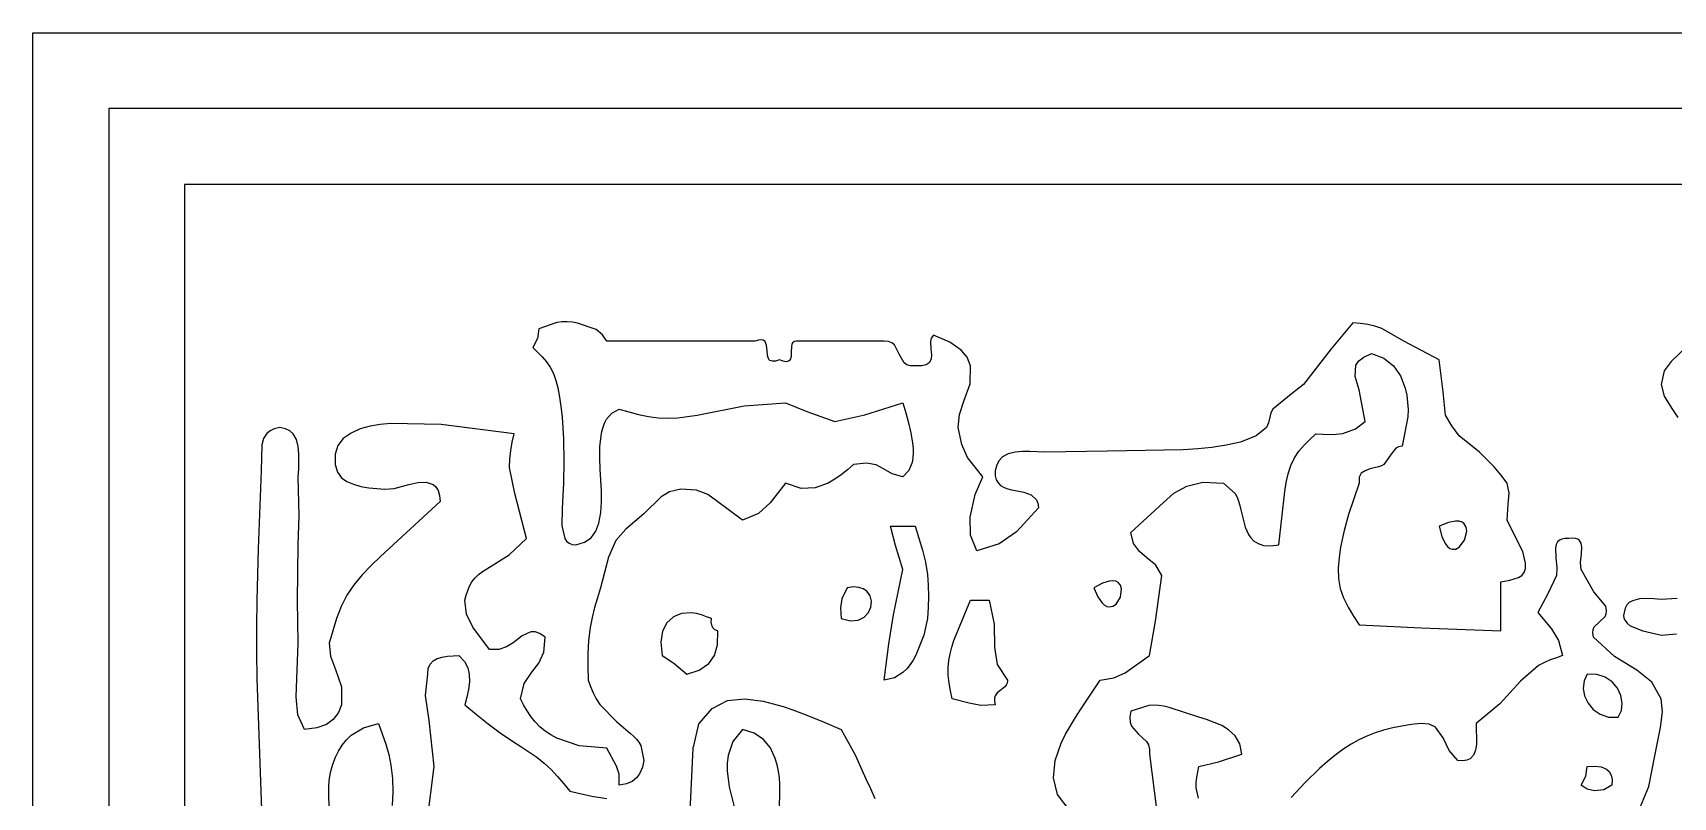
# Model space of a CAD drawing. Extents: x -1323 to 1705, y -706 to 926.
# Drawn here: x 375.6 to 418.83, y 50.51 to 70.67 of the extents above; entities that cross this region are included whole.
import ezdxf

# ---------------------------------------------------------------- set-up
doc = ezdxf.new("R2010")
doc.units = 0
doc.layers.add('CAMADA_1', color=7, linetype='CONTINUOUS')

msp = doc.modelspace()

# ---------------------------------------------------------------- linework, layer by layer
at = {"layer": 'CAMADA_1'}
for points in [[(375.5961, 70.6705), (505.5961, 70.6705), (505.5961, 18.6705), (375.5961, 18.6705), (375.5961, 70.6705)], [(503.5961, 20.6704), (503.5961, 68.6705), (377.596, 68.6705), (377.596, 20.6704), (503.5961, 20.6704)], [(501.5961, 22.6705), (501.5961, 66.6704), (379.596, 66.6704), (379.596, 22.6705), (501.5961, 22.6705)], [(398.0378, 53.5913), (398.1562, 54.5551), (398.2796, 55.3166), (398.5254, 56.5173), (398.3362, 57.1473), (398.2004, 57.6552), (398.8507, 57.6552), (398.9529, 57.3403), (399.047, 57.0243), (399.1247, 56.7062), (399.1779, 56.3851), (399.2001, 56.0959), (399.2028, 55.8043), (399.1925, 55.511), (399.1757, 55.2169), (399.0785, 54.7803), (398.871, 54.2493), (398.8009, 54.1251), (398.722, 54.0065), (398.6326, 53.896), (398.5315, 53.7958), (398.3053, 53.6517), (398.0378, 53.5913)], [(413.3349, 57.2912), (413.3924, 57.5239), (413.3777, 57.631), (413.3271, 57.7181), (413.2711, 57.7598), (413.1955, 57.7847), (413.099, 57.7899), (412.9114, 57.7536), (412.6682, 57.6552), (412.7376, 57.3863), (412.8208, 57.2021), (412.8816, 57.1213), (412.9449, 57.0704), (413.0093, 57.0463), (413.1046, 57.0537), (413.1938, 57.104), (413.3349, 57.2912)], [(404.2618, 55.7879), (404.2893, 56.005), (404.2614, 56.0997), (404.2011, 56.1716), (404.1411, 56.2019), (404.0642, 56.2146), (403.9691, 56.2067), (403.7903, 56.1497), (403.565, 56.0297), (403.6663, 55.7963), (403.7706, 55.6411), (403.8401, 55.5762), (403.9084, 55.5385), (403.9742, 55.5252), (404.0665, 55.5442), (404.1474, 55.6011), (404.2618, 55.7879)], [(396.8998, 55.2169), (397.1453, 55.1611), (397.3487, 55.1803), (397.5079, 55.2578), (397.6213, 55.3771), (397.6867, 55.5221), (397.7025, 55.676), (397.6666, 55.8224), (397.5772, 55.9449), (397.4868, 56.0053), (397.3714, 56.0427), (397.2302, 56.0525), (397.0626, 56.0297), (396.9224, 55.7405), (396.8853, 55.5045), (396.8998, 55.2169)], [(392.8358, 53.7537), (393.1619, 53.8569), (393.4164, 54.0316), (393.566, 54.2461), (393.6461, 54.53), (393.6486, 54.8916), (393.5746, 54.925), (393.521, 54.9785), (393.4924, 55.041), (393.4804, 55.1201), (393.486, 55.2169), (393.3536, 55.2692), (393.2203, 55.3159), (393.0853, 55.3514), (392.9479, 55.37), (392.6984, 55.3489), (392.4799, 55.2619), (392.3059, 55.1083), (392.1899, 54.8874), (392.1453, 54.5987), (392.1857, 54.2413), (392.4903, 54.0453), (392.8358, 53.7537)], [(399.826, 53.1035), (399.783, 53.311), (399.7468, 53.5185), (399.724, 53.7257), (399.7213, 53.9327), (399.7389, 54.1107), (399.7728, 54.2879), (399.819, 54.4635), (399.874, 54.6371), (400.3138, 55.7044), (400.8013, 55.7044), (400.9357, 55.0728), (400.9408, 54.4632), (401.017, 54.0109), (401.289, 53.5913), (401.2799, 53.519), (401.256, 53.4617), (401.2207, 53.4158), (401.0812, 53.3112), (401.0142, 53.2564), (400.9644, 53.1843), (400.9466, 53.1207), (400.9453, 53.0408), (400.9638, 52.941), (400.581, 52.9223), (400.2793, 52.9847), (399.826, 53.1035)], [(417.3825, 52.6158), (417.4687, 52.7941), (417.4906, 52.9907), (417.4538, 53.1912), (417.3632, 53.3813), (417.2243, 53.5469), (417.0423, 53.6738), (416.8223, 53.7474), (416.5697, 53.7537), (416.4835, 53.5754), (416.4615, 53.3788), (416.4983, 53.1783), (416.5889, 52.9882), (416.7278, 52.8226), (416.91, 52.6958), (417.1299, 52.6221), (417.3825, 52.6158)], [(416.407, 50.8276), (416.5338, 51.0651), (416.5697, 51.3154), (416.7689, 51.325), (416.9381, 51.3045), (417.0726, 51.2494), (417.1478, 51.1823), (417.1987, 51.091), (417.2234, 50.9734), (417.2198, 50.8276), (417.0076, 50.7015), (416.7596, 50.6735), (416.5694, 50.7202), (416.407, 50.8276)]]:
    msp.add_lwpolyline(points, close=True, dxfattribs=at)
for points in [[(402.9147, 50.1773), (402.6077, 50.5788), (402.4966, 51.0147), (402.5418, 51.4714), (402.7037, 51.9353), (402.8172, 52.1673), (402.9435, 52.3926), (403.0789, 52.6131), (403.2195, 52.8304), (403.7274, 53.5913), (404.0902, 53.6578), (404.3905, 53.7865), (405.0278, 54.2413), (405.1916, 55.1506), (405.3531, 56.3547), (405.1931, 56.6239), (404.9629, 56.8229), (404.7649, 56.989), (404.6097, 57.1978), (404.5402, 57.4925), (405.3959, 58.282), (405.6741, 58.5274), (406.0095, 58.7155), (406.4337, 58.8147), (406.9786, 58.7931), (407.2845, 58.52), (407.3384, 58.4225), (407.3782, 58.3158), (407.4085, 58.2037), (407.4338, 58.09), (407.5541, 57.6313), (407.5937, 57.5314), (407.642, 57.4355), (407.7012, 57.3475), (407.7736, 57.2716), (407.8909, 57.1959), (408.0383, 57.1501), (408.2203, 57.1391), (408.4417, 57.1675), (408.593, 58.573), (408.632, 58.8052), (408.6833, 59.0336), (408.7538, 59.2531), (408.8507, 59.4582), (408.9674, 59.6317), (409.1055, 59.7926), (409.2577, 59.9453), (409.4171, 60.0937), (409.5943, 60.0822), (409.7712, 60.0763), (409.9473, 60.0816), (410.1222, 60.1037), (410.4593, 60.2217), (410.7174, 60.4187), (410.5522, 61.2534), (410.4492, 61.6043), (410.4722, 61.9023), (410.5503, 62.0163), (410.6832, 62.1179), (410.8801, 62.2069), (411.2038, 62.0905), (411.4574, 61.8891), (411.6445, 61.6181), (411.7679, 61.2934), (411.8091, 61.1091), (411.8342, 60.9217), (411.8436, 60.733), (411.8376, 60.5446), (411.6929, 59.7685), (411.5949, 59.7519), (411.5218, 59.713), (411.4219, 59.5876), (411.2052, 59.2809), (411.1452, 59.2473), (411.0686, 59.2214), (410.8381, 59.1647), (410.712, 59.1195), (410.6112, 59.0503), (410.553, 58.9454), (410.5549, 58.7931), (410.413, 58.3795), (410.2792, 57.9623), (410.1616, 57.5379), (410.0683, 57.1028), (410.0273, 56.8278), (410.0067, 56.5519), (410.0147, 56.2796), (410.0591, 56.0155), (410.1444, 55.7642), (410.2629, 55.5223), (410.4034, 55.2866), (410.5549, 55.0542), (412.1951, 54.9778), (414.2939, 54.8916), (414.2939, 56.1922), (414.5302, 56.2285), (414.7541, 56.3009), (414.842, 56.3551), (414.9071, 56.4324), (414.9431, 56.5386), (414.9441, 56.6797), (414.874, 56.9875), (414.75, 57.2252), (414.4564, 57.8178), (414.482, 58.2357), (414.5087, 58.5249), (414.4564, 58.7931), (414.2858, 59.0085), (414.1102, 59.2188), (413.9244, 59.4191), (413.7235, 59.6043), (413.195, 60.0429), (412.9986, 60.299), (412.8307, 60.5812), (412.7714, 61.1994), (412.6682, 62.0443), (411.7315, 62.5382), (411.155, 62.8719), (410.973, 62.9317), (410.7836, 62.9719), (410.5892, 62.999), (410.3924, 63.0196), (409.8153, 62.3326), (409.0919, 61.394), (408.7641, 61.1339), (408.279, 60.7437), (408.2282, 60.6493), (408.1989, 60.5319), (408.1685, 60.3784), (408.1165, 60.2561), (407.8406, 60.0367), (407.424, 59.8754), (407.0517, 59.791), (406.6766, 59.7318), (406.2996, 59.6923), (405.9214, 59.667), (403.9206, 59.6323), (402.2644, 59.6059), (402.0701, 59.6195), (401.8762, 59.6279), (401.6829, 59.6262), (401.4904, 59.6091), (401.3089, 59.5679), (401.1536, 59.4818), (401.0698, 59.3923), (401.0054, 59.2725), (400.9638, 59.1182), (400.963, 58.9852), (400.989, 58.8792), (401.0381, 58.7961), (401.1065, 58.7325), (401.1955, 58.6804), (401.2928, 58.6438), (401.3955, 58.618), (401.5007, 58.5983), (401.7136, 58.5572), (401.9109, 58.4803), (402.0486, 58.3537), (402.0876, 58.2607), (402.1019, 58.1428), (401.5222, 57.5066), (401.0662, 57.1888), (400.4762, 57.0049), (400.3105, 57.4203), (400.2995, 57.8965), (400.4328, 58.4918), (400.6387, 58.9557), (400.2358, 59.4664), (400.0819, 59.8078), (399.9886, 60.2561), (400.0175, 60.6029), (400.1396, 60.9558), (400.3011, 61.4139), (400.3138, 61.8818), (400.2211, 62.1119), (400.0654, 62.3024), (399.7654, 62.5075), (399.3383, 62.6946), (399.2788, 62.6182), (399.2545, 62.5278), (399.2667, 62.3243), (399.284, 62.1876), (399.2776, 62.0634), (399.221, 61.9633), (399.1422, 61.9158), (399.0213, 61.8874), (398.8507, 61.8818), (398.7296, 61.8826), (398.6365, 61.9115), (398.5658, 61.9627), (398.4342, 62.1969), (398.3076, 62.436), (398.2409, 62.4912), (398.1528, 62.525), (398.0378, 62.5321), (395.762, 62.5321), (395.7128, 62.5355), (395.6738, 62.5289), (395.6439, 62.513), (395.6218, 62.4893), (395.6028, 62.4479), (395.5927, 62.3976), (395.5887, 62.248), (395.5842, 62.1318), (395.5697, 62.0694), (395.5394, 62.0229), (395.5151, 62.0066), (395.484, 61.9971), (395.4451, 61.9953), (395.3706, 62.0089), (395.2742, 62.0443), (395.1718, 62.013), (395.0942, 62.0065), (395.0544, 62.0141), (395.0229, 62.0301), (394.9988, 62.0533), (394.9598, 62.1567), (394.9492, 62.2882), (394.9385, 62.4198), (394.8995, 62.523), (394.8754, 62.5464), (394.844, 62.5624), (394.8041, 62.5699), (394.7265, 62.5633), (394.6241, 62.5321), (390.7227, 62.5321), (390.6163, 62.7028), (390.4412, 62.8417), (389.9551, 63.0132), (389.8175, 63.0343), (389.679, 63.0448), (389.5412, 63.0426), (389.4056, 63.0254), (388.9345, 62.8572), (388.8986, 62.6068), (388.7718, 62.3694), (388.8996, 62.248), (389.0222, 62.1234), (389.1344, 61.9926), (389.2312, 61.8524), (389.3169, 61.6816), (389.3816, 61.4991), (389.4304, 61.3089), (389.4681, 61.1149), (389.5124, 60.8233), (389.5448, 60.5323), (389.5671, 60.2417), (389.5808, 59.9515), (389.5895, 59.372), (389.5846, 58.7931), (389.5476, 58.1199), (389.5397, 57.6766), (389.6181, 57.3294), (389.6672, 57.2581), (389.7311, 57.2058), (389.8114, 57.1748), (389.9099, 57.1675), (390.1414, 57.2306), (390.3144, 57.3523), (390.4367, 57.5246), (390.5163, 57.7396), (390.5693, 58.0155), (390.5882, 58.2969), (390.5842, 58.5813), (390.568, 58.8663), (390.5495, 59.1609), (390.5386, 59.454), (390.5442, 59.7461), (390.5752, 60.0377), (390.5969, 60.1535), (390.6267, 60.2672), (390.6673, 60.377), (390.7213, 60.4808), (390.8581, 60.6388), (391.0477, 60.7437), (391.3048, 60.6702), (391.5627, 60.6034), (391.8219, 60.5497), (392.0832, 60.5159), (392.3394, 60.5066), (392.5969, 60.5182), (392.8545, 60.5466), (393.1108, 60.5878), (394.3485, 60.8318), (395.4369, 60.9064), (395.9969, 60.6806), (396.7372, 60.4187), (397.5296, 60.596), (398.5254, 60.9064), (398.6055, 60.6445), (398.6797, 60.3813), (398.7419, 60.1151), (398.7862, 59.8447), (398.7987, 59.7167), (398.8029, 59.5884), (398.7956, 59.4605), (398.7738, 59.3341), (398.6857, 59.1227), (398.5254, 58.9557), (398.2483, 59.036), (398.0222, 59.1675), (397.8211, 59.2699), (397.5688, 59.3212), (397.225, 59.2809), (397.0664, 59.1443), (396.9046, 59.0131), (396.7362, 58.8926), (396.5582, 58.7882), (396.2184, 58.6633), (395.8447, 58.6506), (395.4369, 58.7931), (395.0283, 58.2719), (394.7213, 57.9872), (394.2989, 57.8178), (393.6137, 58.3203), (393.3845, 58.4957), (393.0936, 58.6082), (392.6733, 58.6306), (392.3789, 58.5659), (392.1566, 58.4334), (391.698, 57.9803), (391.2299, 57.5738), (390.9615, 57.2796), (390.766, 56.8351), (390.5602, 56.0297), (390.4801, 55.7696), (390.4048, 55.5087), (390.3389, 55.2465), (390.2874, 54.9822), (390.2468, 54.6385), (390.2297, 54.2914), (390.2283, 53.9419), (390.2348, 53.5913), (390.2999, 53.424), (390.3697, 53.2597), (390.4488, 53.1015), (390.5419, 52.9525), (390.9826, 52.5021), (391.3516, 52.1883), (391.43, 52.1157), (391.5039, 52.0391), (391.5687, 51.9572), (391.6201, 51.8686), (391.698, 51.4779), (391.6664, 51.3035), (391.591, 51.121), (391.5098, 51.0147), (391.3961, 50.925), (391.244, 50.8602), (391.0477, 50.8276), (391.0493, 51.1153), (390.9769, 51.3291), (390.7227, 51.8029), (389.9961, 51.8632), (389.4063, 52.0604), (389.2486, 52.1481), (389.0994, 52.2495), (388.9612, 52.3641), (388.8363, 52.4917), (388.7247, 52.6334), (388.6253, 52.7847), (388.534, 52.9425), (388.4468, 53.1035), (388.5448, 53.5062), (388.7469, 53.8048), (388.9309, 54.0456), (389.0665, 54.3348), (389.097, 54.7291), (388.9615, 54.8235), (388.839, 54.867), (388.7265, 54.8681), (388.4931, 54.7607), (388.2574, 54.5818), (388.0811, 54.4715), (387.8769, 54.4025), (387.6339, 54.404), (387.1975, 54.9951), (387.028, 55.3322), (386.9837, 55.7044), (387.0188, 55.8321), (387.0585, 55.957), (387.1072, 56.0761), (387.1695, 56.1865), (387.2495, 56.2871), (387.3439, 56.3775), (387.4484, 56.4593), (387.559, 56.5342), (388.1507, 56.9018), (388.6093, 57.33), (388.3018, 58.5179), (388.1643, 59.2047), (388.1667, 59.4262), (388.1928, 59.6484), (388.2346, 59.8709), (388.2842, 60.0937), (386.3576, 60.3407), (385.0243, 60.3609), (384.7536, 60.3365), (384.4864, 60.2929), (384.2284, 60.2214), (383.9851, 60.1133), (383.7793, 59.9678), (383.6359, 59.7829), (383.5634, 59.5551), (383.57, 59.2809), (383.6313, 59.0813), (383.7354, 58.9343), (383.8756, 58.8304), (384.0447, 58.7603), (384.2463, 58.7067), (384.452, 58.6713), (384.6606, 58.6479), (384.8706, 58.6306), (385.1193, 58.6504), (385.5081, 58.7548), (385.7453, 58.8076), (385.9647, 58.8179), (386.1479, 58.7568), (386.2202, 58.6906), (386.2769, 58.5956), (386.3154, 58.4684), (386.3334, 58.3054), (384.7609, 56.854), (384.5156, 56.6167), (384.2801, 56.3716), (384.0641, 56.1137), (383.8774, 55.8382), (383.7254, 55.5401), (383.603, 55.2251), (383.5003, 54.8987), (383.4075, 54.5666), (383.4439, 54.2309), (383.5733, 53.8789), (383.7365, 53.4146), (383.7325, 52.941), (383.6507, 52.745), (383.5116, 52.5603), (383.3331, 52.4289), (383.0859, 52.3346), (382.7572, 52.2907), (382.5834, 52.6799), (382.5383, 53.1536), (382.5946, 54.5666), (382.5705, 55.6919), (382.5946, 57.1675), (382.6189, 57.9288), (382.5946, 58.9557), (382.605, 59.1563), (382.6105, 59.3567), (382.6061, 59.5563), (382.5867, 59.7549), (382.5443, 59.94), (382.4589, 60.0938), (382.3718, 60.1726), (382.2558, 60.228), (382.1069, 60.2561), (381.9617, 60.2275), (381.8482, 60.1753), (381.7624, 60.1031), (381.6776, 59.9646), (381.6343, 59.8002), (381.6194, 59.1182), (381.5896, 58.433), (381.5612, 57.7478), (381.5356, 57.0627), (381.5143, 56.3776), (381.4987, 55.6925), (381.4901, 55.0075), (381.4899, 54.3226), (381.4997, 53.6378), (381.6269, 50.1732)], [(419.1706, 62.3694), (418.7801, 61.9989), (418.5996, 61.7497), (418.5204, 61.394), (418.5986, 61.0854), (418.8012, 60.7633), (418.9541, 60.5244)], [(417.9696, 50.2613), (418.1919, 50.7912), (418.3579, 51.6404), (418.495, 52.3485), (418.5496, 52.756), (418.5204, 53.1035), (418.271, 53.5448), (417.8767, 53.8558), (417.2839, 54.2176), (416.7322, 54.7291), (416.7155, 54.8407), (416.7227, 54.9283), (416.749, 54.9969), (416.8948, 55.1355), (417.0406, 55.2741), (417.0668, 55.3427), (417.074, 55.4303), (417.0573, 55.5419), (416.7412, 55.9271), (416.407, 56.5173), (416.3933, 56.6983), (416.4175, 56.9163), (416.4275, 57.1028), (416.4108, 57.204), (416.3648, 57.2823), (416.3196, 57.3149), (416.2588, 57.3348), (416.1803, 57.3404), (416.0819, 57.33), (415.9793, 57.3304), (415.8974, 57.3148), (415.8343, 57.2847), (415.788, 57.2419), (415.7485, 57.1689), (415.7295, 57.0805), (415.7399, 56.8135), (415.7689, 56.5651), (415.757, 56.3547), (415.5321, 55.8722), (415.2692, 55.3794), (415.6285, 54.9518), (415.8145, 54.6372), (415.9194, 54.2413), (415.7554, 54.1864), (415.5937, 54.1273), (415.4368, 54.0597), (415.287, 53.9796), (414.8045, 53.5683), (414.2664, 52.9684), (413.6436, 52.4532), (413.6456, 51.9025), (413.6205, 51.7448), (413.5677, 51.6147), (413.4785, 51.521), (413.3946, 51.483), (413.2879, 51.4678), (413.1558, 51.4779), (412.9299, 51.7397), (412.774, 52.0715), (412.5651, 52.3503), (412.4025, 52.4315), (412.1804, 52.4532), (411.9321, 52.4205), (411.6848, 52.3832), (411.4396, 52.3367), (411.1976, 52.2764), (410.9767, 52.2048), (410.7607, 52.1185), (410.5506, 52.0184), (410.3478, 51.9056), (410.1264, 51.7631), (409.9145, 51.6074), (409.7107, 51.4405), (409.5138, 51.2642), (409.1348, 50.8909), (408.7668, 50.5026)], [(418.942, 55.7468), (418.5196, 55.7255), (418.3263, 55.7392), (418.1332, 55.7479), (417.9442, 55.7365), (417.7629, 55.6898), (417.6756, 55.645), (417.608, 55.5805), (417.5635, 55.493), (417.5451, 55.3794), (417.5269, 55.3031), (417.5312, 55.2346), (417.5545, 55.1734), (417.6173, 55.0945), (417.7031, 55.03), (418.0327, 54.8916), (418.5269, 54.7807), (418.9168, 54.8189)], [(385.9905, 49.8583), (386.1709, 51.3154), (386.0404, 52.5292), (385.9455, 53.186), (386.0084, 53.7537), (386.0195, 53.9051), (386.0671, 54.0202), (386.1459, 54.104), (386.2504, 54.1619), (386.3867, 54.2052), (386.5285, 54.2285), (386.6739, 54.2382), (386.8212, 54.2413), (386.9738, 54.0841), (387.0617, 53.9239), (387.0976, 53.7553), (387.1021, 53.5512), (387.0783, 53.3476), (387.0357, 53.1442), (386.9837, 52.941), (387.2907, 52.6917), (387.6008, 52.4464), (387.9171, 52.2087), (388.2429, 51.9827), (388.4571, 51.8445), (388.6711, 51.7065), (388.8797, 51.5626), (389.0777, 51.4065), (389.2586, 51.2367), (389.428, 51.0536), (389.5895, 50.8616), (389.7473, 50.6652), (390.3309, 50.5335), (390.7227, 50.4701)], [(392.8975, 49.5834), (392.9985, 51.8029), (392.9981, 51.7982), (392.9991, 51.7975), (393.0001, 51.7999), (393.0018, 51.8054), (393.006, 51.821), (393.0168, 51.8654), (393.107, 52.2527), (393.1436, 52.3993), (393.155, 52.4382), (393.1611, 52.4532), (393.5064, 52.85), (393.9098, 53.0555), (394.3595, 53.1058), (394.8441, 53.0371), (395.1096, 52.9722), (395.3717, 52.8959), (395.6309, 52.8099), (395.8876, 52.7158), (396.3957, 52.5097), (396.8998, 52.2907), (397.2705, 51.6236), (397.5501, 50.9901), (397.5501, 50.9901), (397.6747, 50.7329), (397.7913, 50.4729)], [(406.3198, 50.4798), (406.2636, 50.7574), (406.262, 50.8957), (406.2756, 51.035), (406.2994, 51.175), (406.3283, 51.3154), (406.8486, 51.4389), (407.4662, 51.6404), (407.4109, 51.9161), (407.2868, 52.127), (407.1127, 52.285), (406.9323, 52.3948), (406.7384, 52.4814), (406.5356, 52.5525), (406.3283, 52.6158), (405.5451, 52.8747), (405.4115, 52.905), (405.2769, 52.9268), (405.1424, 52.9363), (405.0096, 52.9294), (404.5402, 52.7785), (404.515, 52.6178), (404.5212, 52.4886), (404.553, 52.3847), (404.7432, 52.1686), (404.9537, 51.9728), (405.0014, 51.8849), (405.028, 51.7761), (405.0278, 51.6404), (405.3303, 49.2965)], [(383.4075, 50.0149), (383.3984, 50.8186), (383.42, 51.0091), (383.4554, 51.1977), (383.5063, 51.3828), (383.5741, 51.5629), (383.654, 51.7248), (383.7501, 51.8776), (383.8626, 52.0179), (383.9916, 52.1426), (384.3088, 52.3381), (384.7078, 52.4532), (384.8073, 52.1807), (384.8999, 51.907), (384.9787, 51.6311), (385.037, 51.3518), (385.0743, 51.002), (385.0814, 50.6477), (385.0697, 50.2912)], [(395.2742, 50.0149), (395.2873, 50.8407), (395.2738, 51.0164), (395.2504, 51.191), (395.2149, 51.3632), (395.1653, 51.5316), (395.0367, 51.8093), (394.854, 52.033), (394.6103, 52.1957), (394.2989, 52.2907), (394.0449, 51.9753), (393.9222, 51.6086), (393.9001, 51.4023), (393.9009, 51.1951), (393.9202, 50.9884), (393.9537, 50.7834), (394.1578, 49.9396)]]:
    msp.add_lwpolyline(points, dxfattribs=at)

doc.saveas('drawing.dxf')
